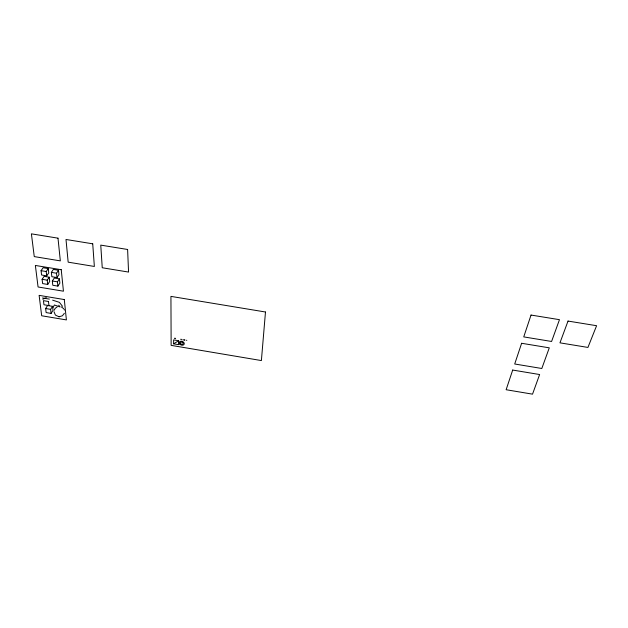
<?xml version="1.0" encoding="UTF-8"?>
<svg xmlns="http://www.w3.org/2000/svg" width="628" height="628" viewBox="0 0 628 628"><rect width="100%" height="100%" fill="white"/><g stroke="black" fill="none" stroke-linecap="round" stroke-linejoin="round"><path stroke-width="0.94" d="M178.635 340.745L178.619 344.67L173.626 343.83L173.618 339.905L178.635 340.745L173.626 343.83M180.88 339.646L180.88 339.151M183.549 340.046L183.557 339.654M184.349 339.732L184.349 340.188M184.852 340.313L184.852 339.819M186.728 340.58L186.736 340.188M54.157 310.287L55.217 308.332L57.164 306.927M64.354 313.294L62.415 315.79L59.189 316.732M52.878 307.744L54.401 304.996L60.139 306.959L58.726 305.216M51.088 313.411L53.019 310.373L52.564 306.338L47.61 305.506L45.64 308.529L46.127 312.579L51.088 313.411L50.617 309.361L52.564 306.338M57.909 286.117L59.864 283.134L59.417 278.879L54.322 278.039L52.328 281.006L52.807 285.277L57.909 286.117L57.446 281.854L59.417 278.879M56.991 277.552L58.961 274.593L58.506 270.268L53.372 269.42L51.363 272.371L51.849 276.705L56.991 277.552L56.528 273.227L58.506 270.268M47.712 284.429L49.714 281.454L49.227 277.199L44.148 276.359L42.107 279.319L42.626 283.589L47.712 284.429L47.218 280.159L49.227 277.199M46.715 275.857L48.741 272.905L48.246 268.58L43.12 267.732L41.063 270.676L41.589 275.009L46.715 275.857L46.213 271.524L48.246 268.58M42.853 299.25L46.307 297.554M53.977 311.653L55.397 315.083L58.922 316.724M58.82 316.716L59.307 316.74M41.063 270.676L46.213 271.524M51.363 272.371L56.528 273.227M42.107 279.319L47.218 280.159M52.328 281.006L57.446 281.854M42.516 297.962L49.424 299.116M45.64 308.529L50.617 309.361M52.626 300.153L59.409 302.351L62.541 306.354M61.356 306.904L63.632 308.646M175.275 338.209L175.605 338.751M181.798 339.301L182.128 339.85M64.08 309.353L64.386 310.083M174.576 338.147L174.576 338.539M265.479 312.006L261.389 360.566L171.138 345.361L170.934 296.385L265.479 312.006M512.691 370.057L506.129 389.729L532.528 394.156L539.625 374.531L512.691 370.057M521.617 343.281L514.709 363.997L541.807 368.495L549.288 347.834L521.617 343.281M531.029 315.052L523.744 336.898L551.588 341.467L559.47 319.676L531.029 315.052M568.026 321.065L559.956 342.841L587.934 347.433L596.6 325.712L568.026 321.065M57.996 238.169L31.4 233.844L34.257 256.601L60.327 260.879L57.996 238.169M92.724 243.813L65.995 239.472L68.169 262.166L94.365 266.46L92.724 243.813M127.61 249.481L100.755 245.116L102.246 267.756L128.559 272.073L127.61 249.481M61.238 269.71L35.364 265.448L38.065 286.98L63.444 291.196L61.238 269.71M64.299 299.556L39.117 295.364L41.676 315.766L66.395 319.919L64.299 299.556M48.474 301.487L43.458 300.647L43.96 304.753L48.953 305.585L48.474 301.487M180.707 343.783A1.444 1.068 21.3 0 0 183.086 343.806A1.444 1.068 21.3 0 0 181.484 342.111A1.444 1.068 21.3 0 0 180.707 343.783M179.93 344.277A2.583 1.9 21.3 0 0 184.153 344.191A2.583 1.9 21.3 0 0 181.186 341.232A2.583 1.9 21.3 0 0 179.93 344.277"/></g></svg>
